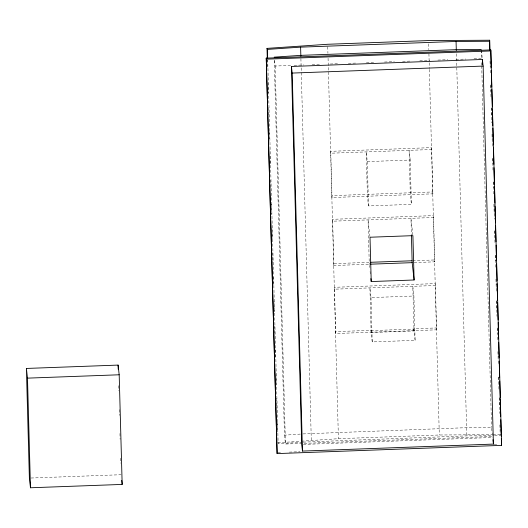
<?xml version="1.0" encoding="UTF-8"?>
<svg xmlns="http://www.w3.org/2000/svg" width="528" height="528" viewBox="0 0 528 528"><rect width="100%" height="100%" fill="white"/><g stroke="black" fill="none" stroke-linecap="round" stroke-linejoin="round"><path stroke-width="0.4" stroke-dasharray="2.64 1.98" d="M274.27 60.449L284.467 435.164L302.227 433.963M303.032 433.91L466.594 427.673L491.561 427.528L492.38 434.834M277.748 442.801L300.709 441.243M301.528 441.19L338.422 438.695L439.309 434.999L492.248 434.696M302.438 442.174L278.15 443.817L267.709 60.1M303.25 442.121L466.805 435.877L493.706 435.725M274.54 60.383L275.174 66.026L290.789 65.459M294.076 65.333L303.937 64.977M312.154 64.673L321.196 64.343M330.238 64.013L339.28 63.683M348.315 63.353L357.357 63.017M366.399 62.687L375.434 62.357M384.476 62.027L394.337 61.664M402.56 61.367L411.596 61.037M419.813 60.733L429.68 60.37M437.897 60.073L447.757 59.71M455.974 59.407L465.841 59.05M474.058 58.747L482.275 58.45L481.364 50.332M431.693 149.51L431.488 147.635L330.594 151.325L330.805 153.206L431.693 149.51L432.901 193.835L332.013 197.531L331.802 195.657L432.689 191.961L432.901 193.835M367.303 161.601L410.197 160.03L411.404 204.362L368.511 205.933L367.422 196.238L366.214 151.906L367.303 161.601L368.511 205.933M433.547 217.503L433.336 215.622L332.449 219.318L332.66 221.192L433.547 217.503L434.755 261.829L412.975 262.627M369.065 262.35L333.656 263.644L333.868 265.525L369.277 264.231L369.64 267.458M412.764 260.753L434.544 259.954L434.755 261.829M435.395 285.496L435.184 283.615L334.297 287.311L334.508 289.186L435.395 285.496L436.603 329.822L335.716 333.518L335.504 331.637L370.913 330.343L372.214 341.913L415.107 340.349L413.899 296.017L412.81 286.321L414.025 330.937L371.131 332.508L370.913 330.343M371.131 332.508L369.917 287.892L371.006 297.587L413.899 296.017M414.025 330.937L413.807 328.772L436.392 327.947L436.603 329.822M370.92 330.627L413.813 329.063M284.467 435.164L285.463 444.035L492.565 436.458M303.376 444.418L492.677 437.488M277.814 452.536L281.101 452.41M289.324 452.113L300.016 451.717M494.083 444.616L497.369 444.497M31.02 478.018L121.084 474.725M493.06 434.689L500.399 434.65M494.518 435.719L500.227 435.686L499.93 424.981M410.197 160.03L409.108 150.335L410.315 194.667L411.404 204.362M412.823 234.92L410.962 218.328L411.404 234.749M413.807 328.772L415.107 340.349M369.93 236.491L368.069 219.899L369.277 264.231M370.088 271.498L370.359 273.926M490.241 61.637L490.38 66.574M490.895 85.516L491.053 91.278M491.502 107.745L491.7 115.157M492.215 134.099L492.353 139.036M492.888 158.803L493.02 163.739M493.515 181.856L493.673 187.618M494.122 204.092L494.347 212.322M494.861 231.264L494.993 236.201M495.508 255.143L495.667 260.905M496.162 279.022L496.32 284.783M496.769 301.257L496.993 309.487M497.508 328.429L497.64 333.366M498.135 351.483L498.287 357.245M498.828 377.012L498.96 381.949M499.389 397.597L499.613 405.827M500.128 424.769L500.287 430.531M490.03 61.024L490.387 74.204M490.677 84.902L491.033 98.083M491.304 107.963L491.707 122.786M492.023 134.31L492.36 146.665M492.67 158.189L493.033 171.369M493.324 182.068L493.68 195.248M493.924 204.303L494.333 219.127M494.644 230.65L495 243.83M495.317 255.354L495.653 267.709M495.964 279.233L496.327 292.413M496.551 300.643L496.973 316.292M497.29 327.815L497.647 340.996M497.937 351.694L498.3 364.874M498.637 377.223L498.967 389.578M499.191 397.808L499.62 413.457M481.298 50.345L481.523 58.575M481.635 62.693L481.701 65.168M481.721 65.987L491.561 427.528M456.416 53.783L466.805 435.877M428.663 43.87L428.815 49.639M428.927 53.75L429.152 61.987M429.178 62.812L429.337 68.574M429.356 69.399L439.309 434.999M371.006 297.587L372.214 341.913M330.805 153.206L332.013 197.531M332.66 221.192L333.868 265.525M334.508 289.186L335.716 333.518M327.749 46.741L327.928 53.328M328.066 58.271L338.422 438.695M300.907 58.648L301.283 71.848M301.29 72.646L311.342 441.573M275.174 66.026L285.463 444.035M267.326 59.902L267.577 68.963M267.953 82.962L268.224 92.842M268.627 107.666L268.877 116.721M269.28 131.545L269.551 141.425M269.953 156.248L270.197 165.304M270.6 180.127L270.844 189.182M271.253 204.006L271.544 214.711M271.92 228.71L272.191 238.59M272.573 252.589L272.844 262.469M273.247 277.292L273.491 286.348M273.893 301.171L274.184 311.876M274.567 325.875L274.817 334.93M275.22 349.754L275.464 358.809M275.893 374.458L276.157 384.338M276.54 398.336L276.811 408.217M277.187 422.215L277.457 432.095M118.661 385.697L118.8 390.641M119.315 409.603L119.473 415.371M119.962 433.508L120.12 439.276M120.635 458.238L120.773 463.181"/><path stroke-width="0.79" d="M489.733 50.318L489.661 40.227L428.571 40.577L327.683 44.273L267.016 48.378L267.287 58.258M267.016 48.378L267.419 49.394L300.61 47.144L456.067 41.455L489.489 41.263M274.177 57.156L300.821 55.354L456.304 49.665L481.272 49.52M266.251 58.139L490.75 49.922L490.862 50.952L501.6 445.375L277.108 453.592L266.251 58.139L277.108 453.592M266.369 59.169L490.862 50.952M291.443 66.469L482.394 59.479L483.133 66.079L493.423 444.088L302.471 451.077L301.732 444.477L291.443 66.469L292.182 73.069L302.471 451.077M292.182 73.069L483.133 66.079M370.682 262.291L411.959 260.779M370.082 264.198L412.163 262.66L414.11 279.985L371.217 281.556L370.887 278.619M26.4 368.445L118.1 365.086L119.189 374.781L122.173 484.42L30.472 487.773L29.383 478.078L26.4 368.445L27.489 378.14L30.472 487.773M27.489 378.14L119.189 374.781M501.6 445.375L501.329 438.583M492.928 439.692L493.423 444.088M121.724 480.374L122.173 484.42M490.75 49.922L491.218 67.214M491.311 70.508L491.759 86.975M491.825 89.45L492.294 106.742M492.36 109.21L492.809 125.677M492.875 128.146L493.324 144.619M493.416 147.913L493.865 164.38M493.951 167.673L494.399 184.14M494.472 186.608L494.914 203.082M495.007 206.375L495.455 222.842M495.521 225.311L495.97 241.784M496.063 245.078L496.485 260.72M496.577 264.013L497.026 280.48M497.112 283.774L497.561 300.247M497.627 302.716L498.102 320.008M498.168 322.476L498.617 338.95M498.703 342.243L499.132 357.885M499.217 361.178L499.666 377.645M499.759 380.939L500.207 397.412M500.273 399.881L500.722 416.348M500.815 419.641L501.263 436.108M489.661 40.227L489.931 50.107M482.394 59.479L482.526 64.423M456.067 41.455L456.311 50.516M414.11 279.985L412.903 235.66L370.009 237.23L371.217 281.556M411.431 235.567L412.163 262.66M300.61 47.144L300.854 56.206M267.419 49.394L267.663 58.45M118.1 365.086L118.213 369.211"/></g></svg>
